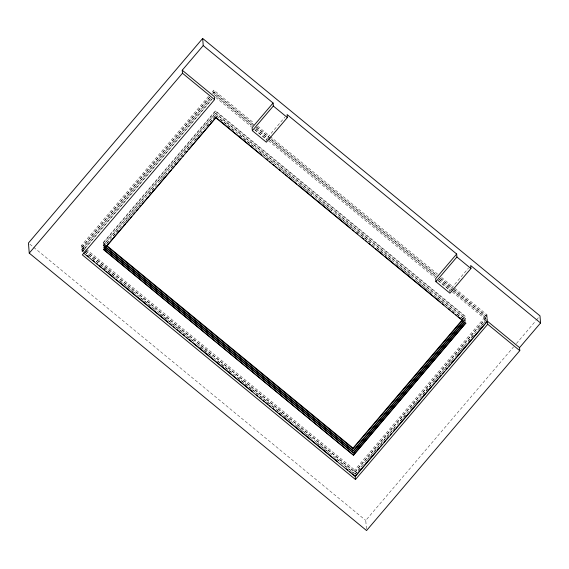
<?xml version="1.0" encoding="UTF-8"?>
<svg xmlns="http://www.w3.org/2000/svg" width="569" height="569" viewBox="0 0 569 569"><rect width="100%" height="100%" fill="white"/><g stroke="black" fill="none" stroke-linecap="round" stroke-linejoin="round"><path stroke-width="0.43" stroke-dasharray="2.85 2.13" d="M85.165 250.019L81.73 247.195L81.587 245.367L208.638 96.189M212.088 92.135L213.816 90.115L253.618 122.847M81.73 247.195L209.933 96.666M212.806 93.295L213.958 91.943L213.816 90.115M83.956 251.014L81.9 249.322L81.758 247.565L209.961 97.036M212.834 93.665L213.987 92.313L253.105 124.483M81.9 249.322L210.672 98.117M211.995 98.942L82.071 251.498L81.929 249.691L211.277 97.818M82.1 251.868L212.024 99.319M105.926 245.488L103.181 243.226L103.138 242.607L215.431 110.763L465.307 316.264L465.35 316.883L463.052 319.593M103.181 243.226L215.48 111.382L215.431 110.763M104.732 246.555L103.33 245.054L215.623 113.21L465.499 318.711L464.375 320.439M103.359 245.431L215.623 113.21M103.494 247.181L215.786 115.336L254.229 146.951M103.522 247.558L108.707 241.469M113.316 236.064L120.223 227.949M124.831 222.536L143.836 200.224M149.021 194.143L154.775 187.379M159.96 181.291L166.866 173.182M170.899 168.445L190.48 145.458M195.089 140.052L201.995 131.937M206.604 126.524L213.517 118.409M214.093 117.733L215.786 115.336M266.292 141.461L266.114 139.213L284.841 117.221M449.873 292.445L449.695 290.197L468.422 268.205M463.002 318.967L465.307 316.264M464.347 320.07L465.499 318.711M85.848 250.58L354.864 471.829L354.722 470.001L486.95 314.749L454.012 287.658M354.864 471.829L487.092 316.577L486.95 314.749M233.567 374.053L355.035 473.956L354.9 472.199L487.121 316.947L452.81 288.732M355.035 473.956L487.263 318.704L487.121 316.947M355.063 474.326L361.962 466.231M366.564 460.826L373.463 452.725M374.032 452.056L376.337 449.354M376.913 448.678L386.109 437.881M386.685 437.205L395.882 426.401M400.484 421.003L406.807 413.578M411.401 408.179L418.3 400.078M422.902 394.68L431.522 384.552M433.827 381.849L441.871 372.403M444.176 369.701L452.22 360.255M456.822 354.85L465.442 344.729M468.323 341.35L474.646 333.925M479.24 328.526L487.292 319.074L452.291 290.29M366.429 528.864L365.767 520.429L513.537 346.926M516.417 343.548L535.962 320.596M536.539 319.92L539.412 316.542M257.736 126.233L269.4 135.827M270.09 136.396L437.54 274.109M441.658 277.494L453.322 287.096M213.958 91.943L253.76 124.675M256.505 126.937L270.232 138.224M270.915 138.786L436.999 275.375M440.427 278.198L453.465 288.924M454.154 289.486L487.092 316.577M256.534 127.307L437.028 275.745M440.456 278.568L452.12 288.163M252.558 125.678L214.122 94.07L213.987 92.313M255.986 128.502L269.713 139.789M270.396 140.351L435.79 276.378M439.225 279.194L452.945 290.482M453.635 291.051L487.263 318.704M214.157 94.44L252.586 126.048M256.014 128.871L267.686 138.466M268.369 139.028L435.818 276.747M439.254 279.571L451.608 289.728M215.672 97.377L251.356 126.723M254.784 129.547L267.828 140.273M268.511 140.835L434.588 277.423M438.023 280.247L451.743 291.534M452.433 292.096L487.434 320.88M254.763 129.874L266.114 139.213M438.343 280.858L449.695 290.197M215.48 111.382L465.35 316.883M215.651 113.58L465.527 319.088M254.919 147.52L294.045 179.697M294.735 180.259L297.48 182.521M298.163 183.083L313.953 196.07M314.643 196.632L317.388 198.894M318.071 199.456L333.861 212.443M334.551 213.005L337.296 215.267M337.979 215.829L465.691 321.215L456.082 313.313M215.822 115.706L217.194 116.837M219.94 119.099L234.35 130.948M239.848 135.465L254.258 147.321M259.756 151.838L275.538 164.825M279.663 168.211L293.391 179.505M299.564 184.584L311.926 194.747M319.472 200.957L331.834 211.12M339.38 217.33L353.797 229.186M356.543 231.448L372.332 244.428M377.14 248.383L391.557 260.239M397.048 264.756L411.465 276.612M416.956 281.129L431.373 292.985M436.864 297.502L453.337 311.051M103.138 242.607L105.884 244.869M103.33 245.054L104.703 246.185M81.587 245.367L85.706 248.753M86.388 249.314L354.722 470.001M81.758 247.565L354.9 472.199M84.646 251.576L133.366 291.648M134.056 292.217L136.802 294.472M137.485 295.041L153.267 308.021M153.957 308.583L156.703 310.845M157.385 311.407L196.504 343.576M197.194 344.138L212.977 357.126M213.66 357.688L232.877 373.492M81.929 249.691L83.984 251.384M84.674 251.946L97.712 262.672M100.457 264.934L114.867 276.783M120.358 281.299L134.768 293.149M140.258 297.665L153.986 308.953M160.159 314.038L174.576 325.888M175.259 326.45L193.104 341.13M199.968 346.77L212.322 356.934M217.806 361.443L232.223 373.3M237.714 377.816L251.434 389.104M252.124 389.665L254.869 391.927M255.552 392.489L271.342 405.469M272.025 406.031L274.08 407.724M276.826 409.986L290.553 421.273M296.733 426.352L310.454 437.639M316.634 442.718L328.989 452.881M336.535 459.091L350.945 470.94M351.635 471.509L353.69 473.202M29.823 244.137L365.767 520.429M487.292 319.074L487.384 320.283"/><path stroke-width="0.85" d="M202.671 38.45L28.45 243.006L29.247 253.134L366.564 530.55L519.789 350.646L519.554 347.645L540.55 322.993L539.988 315.866L202.671 38.45L203.233 45.57L182.236 70.222L182.471 73.23L29.247 253.134M182.236 70.222L214.328 96.616L214.563 99.618L82.334 254.869L355.469 479.503L487.697 324.259L487.462 321.25L519.554 347.645M125.55 223.667L103.665 249.357L353.569 455.236L103.693 249.734L215.957 117.513L261.953 155.337M126.702 222.315L129.007 219.613M130.159 218.254L131.887 216.227M133.608 214.2L134.761 212.849M136.489 210.822L138.217 208.795M139.946 206.76L141.098 205.409M142.25 204.058L171.618 169.576M172.77 168.225L174.498 166.198M175.65 164.839L177.955 162.137M179.107 160.785L180.835 158.758M182.564 156.731L183.709 155.38M186.013 152.67L187.165 151.318M188.894 149.291L215.957 117.513M203.233 45.57L273.092 103.025L252.088 127.676L252.33 130.678L266.349 142.214L287.352 117.555L287.11 114.554L456.672 254.009L456.907 257.01L435.911 281.662L449.937 293.199L470.933 268.54L470.691 265.538L540.55 322.993M252.33 130.678L273.326 106.026L273.092 103.025M456.672 254.009L435.669 278.661L435.911 281.662M106.616 246.05L353.057 448.735L353.008 448.116L462.426 319.65M353.057 448.735L462.476 320.269M105.414 247.124L353.235 450.933L463.194 321.421M353.235 450.933L463.799 321.115M104.212 248.12L353.399 453.059L464.51 322.196M353.399 453.059L464.539 322.566M353.541 454.866L465.833 323.021L353.569 455.236M355.205 476.132L375.903 451.836M377.055 450.484L379.352 447.782M380.505 446.43L382.226 444.41M383.954 442.383L385.675 440.356M386.828 439.005L388.549 436.985M390.277 434.958L391.422 433.606M393.727 430.911L394.872 429.559M396.024 428.208L431.665 386.358M432.817 385.007L434.545 382.98M435.69 381.635L437.995 378.933M439.14 377.581L440.868 375.554M442.59 373.534L444.318 371.507M446.039 369.48L447.191 368.129M448.913 366.109L450.065 364.757M451.217 363.406L483.984 324.935M485.137 323.583L487.434 320.88M355.469 479.503L355.234 476.502L487.462 321.25M273.326 106.026L287.352 117.555M456.907 257.01L470.933 268.54M182.471 73.23L214.563 99.618M487.697 324.259L519.789 350.646M266.072 158.73L267.444 159.853M269.507 161.546L270.88 162.677M272.935 164.37L274.308 165.501M275.681 166.632L277.053 167.763M279.116 169.455L280.489 170.579M282.551 172.279L283.924 173.403M285.297 174.534L287.352 176.226M288.725 177.357L296.961 184.136M298.334 185.259L350.511 228.169M352.567 229.862L353.939 230.993M356.002 232.685L357.375 233.816M362.176 237.764L363.548 238.895M365.611 240.587L366.984 241.718M369.046 243.411L370.419 244.542M371.792 245.673L373.847 247.366M375.22 248.497L383.456 255.268M384.829 256.399L440.434 302.132M442.497 303.825L443.87 304.948M448.671 308.903L450.043 310.034M452.106 311.727L453.479 312.858M455.541 314.55L456.914 315.681M458.287 316.805L460.342 318.505M461.715 319.629L463.778 321.321M215.992 117.883L465.862 323.391M106.567 245.431L353.008 448.116M105.386 246.747L353.2 450.563M104.184 247.75L353.37 452.689M86.872 255.445L88.245 256.576M93.053 260.524L94.426 261.655M96.481 263.347L97.854 264.478M99.226 265.609L101.282 267.302M102.655 268.426L104.717 270.126M106.09 271.249L114.326 278.021M115.699 279.151L167.855 322.047M169.911 323.74L171.283 324.871M173.346 326.563L174.719 327.694M176.774 329.387L178.147 330.511M179.52 331.642L180.892 332.773M182.955 334.465L184.32 335.596M186.383 337.289L187.756 338.413M189.128 339.544L191.184 341.236M192.557 342.367L252.266 391.472M256.384 394.858L257.757 395.988M259.813 397.681L261.185 398.805M263.248 400.505L264.621 401.629M265.993 402.76L268.049 404.452M269.422 405.583L270.794 406.707M272.85 408.4L274.222 409.531M275.595 410.662L277.658 412.354M279.03 413.485L281.086 415.178M282.459 416.302L337.36 461.459M346.286 468.792L347.659 469.923M349.715 471.616L351.087 472.747M352.46 473.877L354.523 475.57M83.472 252.999L355.234 476.502"/></g></svg>
